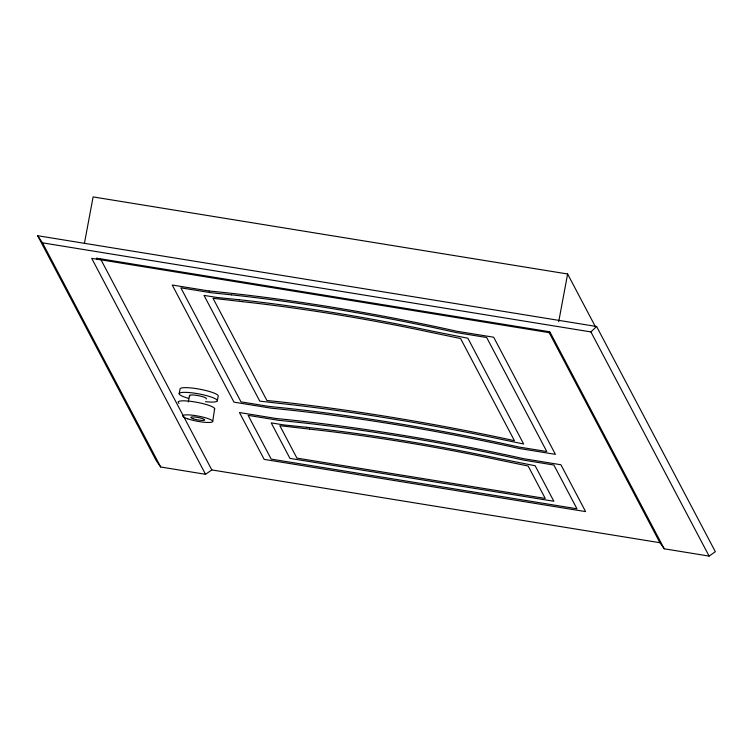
<?xml version="1.0" encoding="UTF-8"?>
<svg xmlns="http://www.w3.org/2000/svg" width="753" height="753" viewBox="0 0 753 753"><rect width="100%" height="100%" fill="white"/><g stroke="black" fill="none" stroke-linecap="round" stroke-linejoin="round"><path stroke-width="1.13" d="M212.741 421.247L214.661 408.615M84.402 243.483L93.099 196.91L567.611 273.988L595.472 326.83M179.158 393.744L180.033 389.047A19.427 3.351 10.6 0 1 199.15 389.094A19.427 3.351 10.6 0 1 218.248 395.965L217.363 400.662M188.316 401.923L189.483 395.654M558.707 321.691L567.611 273.988M596.611 326.51L37.65 235.717L42.497 242.843L590.907 331.922L596.611 326.51L715.35 551.723L709.1 556.091L664.231 548.796L659.929 542.715L548.805 331.951M37.65 235.717L156.389 460.921L160.69 467.001L205.55 474.296L211.809 469.928L659.929 542.715M550.368 332.845L91.697 258.335L205.55 474.296M590.907 331.922L709.1 556.091M664.231 548.796L549.822 331.8L96.422 258.147L96.968 259.192M100.648 259.098L211.809 469.928M42.497 242.843L160.69 467.001M188.702 398.422A19.427 3.351 10.6 0 1 184.184 392.351A19.427 3.351 10.6 0 1 213.918 398.083A19.427 3.351 10.6 0 1 205.56 401.678M189.888 396.116A8.631 1.487 10.6 0 1 197.54 395.523A8.631 1.487 10.6 0 1 206.266 398.939M179.007 403.326A18.59 3.21 10.6 0 1 195.498 402.055A18.59 3.21 10.6 0 1 214.276 409.397M231.491 294.837L211.207 292.757L180.861 287.825L240.988 401.867L268.896 406.404L287.335 408.295A389.668 67.252 10.6 0 1 499.183 442.708L518.883 447.009L546.8 451.546L486.673 337.504L456.318 332.572L434.641 327.837A373.686 64.494 10.6 0 0 231.491 294.837M239.416 299.76L216.666 297.426L204.007 295.374L259.776 401.142L279.41 403.373A411.11 70.961 10.6 0 1 502.91 439.677L523.646 443.997L467.877 338.229L430.914 330.868A352.235 60.795 10.6 0 0 239.416 299.76M242.494 301.68L213.024 298.301L266.901 400.492L276.323 401.462A419.459 72.401 10.6 0 1 504.369 438.5L514.44 440.703L460.572 338.521L429.455 332.045A343.886 59.355 10.6 0 0 242.494 301.68M298.734 422.386L278.441 420.287L248.132 415.364L271.202 459.114L576.949 508.783L553.879 465.025L523.561 460.102L501.893 455.386A377.535 65.163 10.6 0 0 298.734 422.386M306.584 427.29L283.843 424.937L271.221 422.885L289.943 458.389L553.86 501.263L535.138 465.749L498.232 458.417A356.141 61.473 10.6 0 0 306.584 427.29M309.511 429.116L279.843 425.69L296.936 458.116L545.238 498.448L528.145 466.022L496.858 459.546A348.159 60.089 10.6 0 0 309.511 429.116M209.174 291.016L172.23 285.02L233.985 402.14L270.929 408.145A381.677 65.878 10.6 0 1 518.478 448.355L555.422 454.351L493.676 337.231L456.723 331.226A381.677 65.878 10.6 0 0 209.174 291.016M276.417 418.536L239.463 412.54L264.171 459.386L585.608 511.607L560.91 464.752L523.966 458.746A385.555 66.546 10.6 0 0 276.417 418.536M187.713 418.828A15.239 2.626 10.6 0 0 212.421 421.878A15.239 2.626 10.6 0 0 193.173 415.289A15.239 2.626 10.6 0 0 187.713 418.828M193.097 418.743A7.078 1.224 10.6 0 0 204.571 420.155A7.078 1.224 10.6 0 0 195.639 417.096A7.078 1.224 10.6 0 0 193.097 418.743"/></g></svg>
